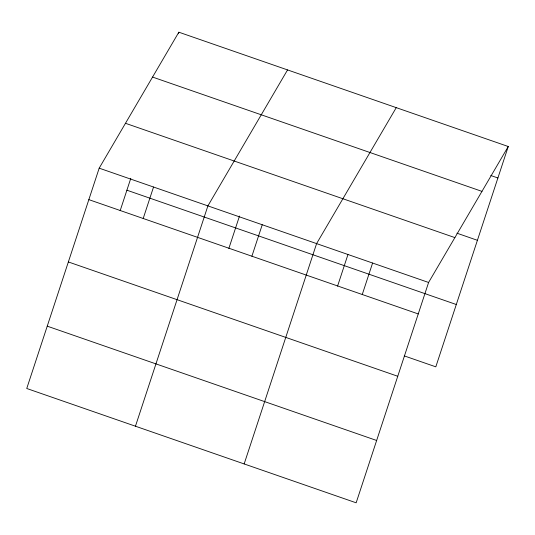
<?xml version="1.0" encoding="UTF-8"?>
<svg xmlns="http://www.w3.org/2000/svg" width="535" height="535" viewBox="0 0 535 535"><rect width="100%" height="100%" fill="white"/><g stroke="black" fill="none" stroke-linecap="round" stroke-linejoin="round"><path stroke-width="0.8" d="M99.189 168.164L26.75 388.49L356.156 502.806L428.595 282.473L508.25 146.51L178.844 32.194L99.189 168.164L428.595 282.473M120.154 210.71L130.807 178.309M178.329 33.772L178.844 32.194M143.199 218.487L153.545 187.023M135.455 426.214L207.894 205.888L287.549 69.918M228.853 248.434L239.506 216.033M251.898 256.212L262.244 224.747M244.161 463.939L316.6 243.606L396.254 107.642M337.558 286.158L347.951 254.546M362.255 294.504L372.594 263.039M508.25 146.51L435.811 366.836L404.259 355.889M490.809 175.513L497.904 177.974M152.555 77.067L481.961 191.376M456.91 233.18L477.414 240.302M125.478 123.291L454.884 237.607M126.895 190.199L456.301 304.515M88.843 199.629L418.25 313.938M68.353 261.949L397.759 376.265M47.24 326.163L376.647 440.479"/></g></svg>
